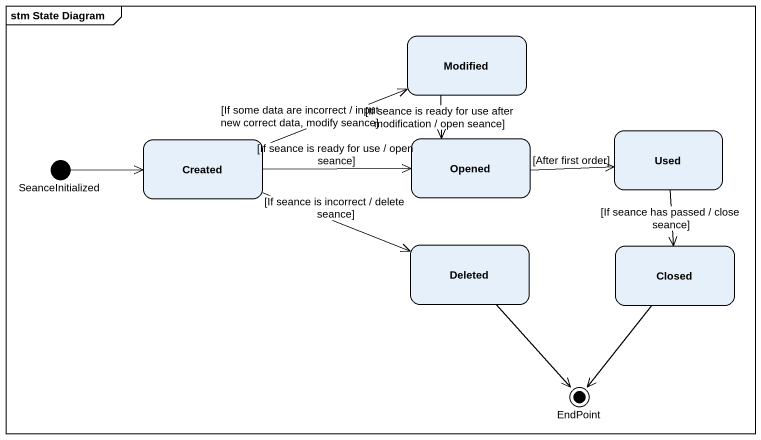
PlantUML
@startuml
mainframe stm State Diagram
hide empty description
state Modified
state Created
state Opened
state Used
state SeanceInitialized <<start>>
state Deleted
state Closed
state EndPoint <<end>>
Modified --> Opened : [If seance is ready for use after modification / open seance]
Created -right-> Modified : [If some data are incorrect / input new correct data, modify seance]
Created -right-> Opened : [If seance is ready for use / open seance]
Created -right-> Deleted : [If seance is incorrect / delete seance]
Opened -right-> Used : [After first order]
Used --> Closed : [If seance has passed / close seance]
SeanceInitialized -right-> Created
Deleted --> EndPoint
Closed --> EndPoint
@enduml
